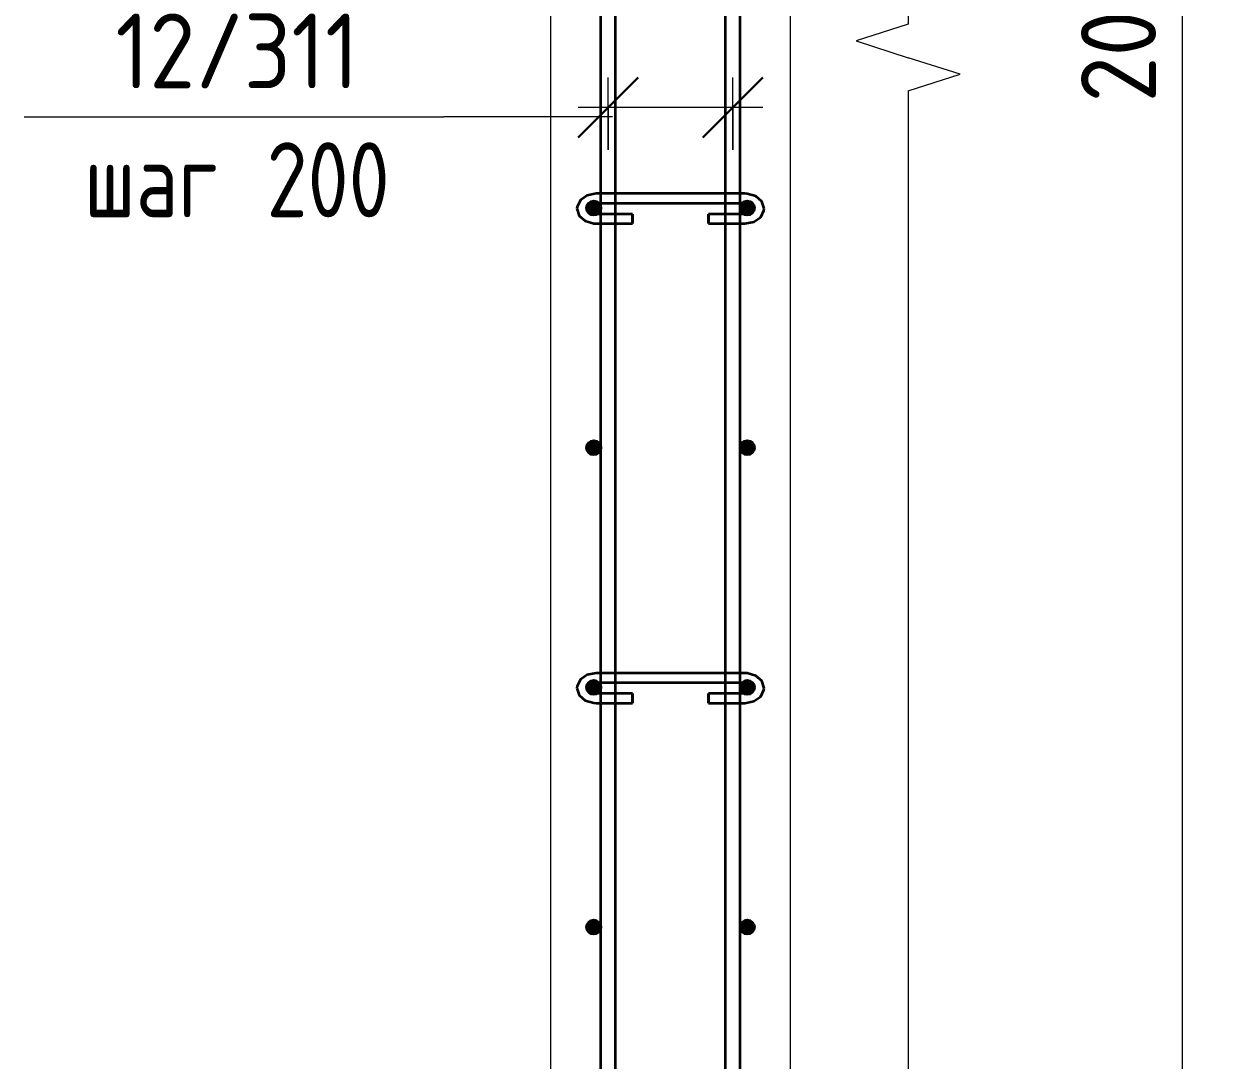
# Model space of a CAD drawing. Header units: millimetres. Extents: x -39853 to 12393, y -4903 to 80275.
# Drawn here: x -383 to 620, y -2272 to -1406 of the extents above; entities that cross this region are included whole.
import ezdxf

# ---------------------------------------------------------------- set-up
doc = ezdxf.new("R2010")
doc.units = ezdxf.units.MM
for name, color, linetype, lineweight in [('AA_Dim', 7, 'Continuous', 9), ('AA_Dim-25', 7, 'Continuous', 9), ('AA_Oformlenie', 7, 'Continuous', 9), ('AA_Vinoska', 7, 'Continuous', 9), ('AF_Stena_Опалубка', 253, 'Continuous', 20), ('KR_Armatura', 7, 'Continuous', 20), ('KR_Armatura_Tonkie', 7, 'Continuous', 20)]:
    doc.layers.add(name, color=color, linetype=linetype, lineweight=lineweight)
doc.styles.add('ISOCPEUR_6', font='isocpeur.ttf', dxfattribs={"width": 0.9, "height": 62.5})
doc.styles.add('ISOCPEUR_7', font='isocpeur.ttf', dxfattribs={"width": 0.8, "height": 62.5})
doc.dimstyles.new('00_Точн_3_знака__прозр__3', dxfattribs={"dimscale": 304.8, "dimtxt": 62.248823, "dimasz": 0.139436, "dimexe": 0.123031, "dimexo": 0.082021, "dimgap": 0.008202, "dimtad": 1, "dimdec": 3, "dimrnd": 0.001, "dimdsep": 46, "dimtxsty": 'ISOCPEUR_6', "dimblk1": 'OBLIQUE', "dimblk2": 'OBLIQUE', "dimsah": 1, "dimcen": 0.09, "dimdle": 0.123031, "dimazin": 0, "dimtfac": 1, "dimtdec": 4, "dimtix": 1, "dimtmove": 0, "dimatfit": 3, "dimfxl": 1, "dimtvp": 1, "dimtolj": 1, "dimtzin": 0, "dimlwd": 18, "dimlwe": 18, "dimarcsym": 2})
doc.dimstyles.new('10_Раскладка_арматуры_с_засечками_3', dxfattribs={"dimscale": 304.8, "dimtxt": 0.18, "dimasz": 0.164042, "dimexe": 0.082021, "dimexo": 0, "dimgap": 0, "dimtad": 1, "dimdec": 3, "dimrnd": 0.001, "dimdsep": 46, "dimtxsty": 'ISOCPEUR_7', "dimblk1": 'OBLIQUE', "dimblk2": 'OBLIQUE', "dimsah": 1, "dimcen": 0.09, "dimdle": 0.082021, "dimazin": 0, "dimtfac": 1, "dimtdec": 4, "dimtix": 1, "dimtmove": 2, "dimatfit": 3, "dimfxl": 1, "dimtvp": 1, "dimtolj": 1, "dimtzin": 0, "dimlwd": 18, "dimlwe": 18, "dimarcsym": 2})

# ---------------------------------------------------------------- blocks, each defined once
blk = doc.blocks.new('350_Стержень П торец СК-СГ _НесАрм_РабПлоск_ - 350_Стержень П торец СК-СГ _НесАрм_РабПлоск_-4142405-1-1 Армирование')
at = {"layer": 'KR_Armatura_Tonkie', "lineweight": 35}
for points in [[(34950.9, -966), (34952.4, -965.8), (34953.9, -965.2), (34955.1, -964.2), (34956.1, -963), (34956.7, -961.6), (34956.9, -960), (34956.7, -958.4), (34956.1, -957), (34955.1, -955.8), (34953.9, -954.8), (34952.4, -954.2), (34950.9, -954), (34949.3, -954.2), (34947.9, -954.8), (34946.6, -955.8), (34945.7, -957), (34945.1, -958.4), (34944.9, -960), (34945.1, -961.6), (34945.7, -963), (34946.6, -964.2), (34947.9, -965.2), (34949.3, -965.8)], [(35078.9, -966), (35080.4, -965.8), (35081.9, -965.2), (35083.1, -964.2), (35084.1, -963), (35084.7, -961.6), (35084.9, -960), (35084.7, -958.4), (35084.1, -957), (35083.1, -955.8), (35081.9, -954.8), (35080.4, -954.2), (35078.9, -954), (35077.3, -954.2), (35075.9, -954.8), (35074.6, -955.8), (35073.7, -957), (35073.1, -958.4), (35072.9, -960), (35073.1, -961.6), (35073.7, -963), (35074.6, -964.2), (35075.9, -965.2), (35077.3, -965.8)]]:
    blk.add_hatch(color=256, dxfattribs=at).paths.add_polyline_path(points)
at = {"layer": 'AA_Oformlenie'}
for centre, start, end in [((34950.9, -960), 90, 270), ((34950.9, -960), 270, 90), ((35078.9, -960), 90, 270), ((35078.9, -960), 270, 90)]:
    blk.add_arc(centre, 6, start, end, dxfattribs=at)
at = {"layer": 'KR_Armatura_Tonkie', "lineweight": 35}
for centre in [(34950.9, -960), (35078.9, -960)]:
    blk.add_circle(centre, 6, dxfattribs=at)
blk = doc.blocks.new('261_Шпилька массив _НесАрм_РабПлоск_ - 8 А240-V6-1-1 Армирование')
at = {"layer": 'KR_Armatura_Tonkie', "lineweight": 35}
for p, q in [((36986.9, -1548), (36982.9, -1548)), ((36998.9, -1548), (36986.9, -1548)), ((37090.9, -1548), (36998.9, -1548)), ((37102.9, -1548), (37090.9, -1548)), ((37106.9, -1548), (37102.9, -1548)), ((36975, -1560.9), (36974.9, -1560.5)), ((36985.3, -1556), (36986.9, -1556)), ((36986.9, -1556), (36998.9, -1556)), ((36998.9, -1556), (37090.9, -1556)), ((37090.9, -1556), (37102.9, -1556)), ((37102.9, -1556), (37104.5, -1556)), ((36982.9, -1573), (36986.9, -1573)), ((36986.9, -1565), (36984.2, -1565)), ((36998.9, -1565), (36986.9, -1565)), ((36986.9, -1573), (36998.9, -1573)), ((37013.2, -1565), (36998.9, -1565)), ((36998.9, -1573), (37013.2, -1573)), ((37013.2, -1565), (37013.2, -1571.8)), ((37013.2, -1566.2), (37013.2, -1565.1)), ((37013.2, -1572.8), (37013.2, -1566.2)), ((37013.2, -1571.8), (37013.2, -1573)), ((37090.9, -1565), (37076.6, -1565)), ((37076.6, -1571.8), (37076.6, -1565)), ((37076.6, -1565.1), (37076.6, -1566.2)), ((37076.6, -1566.2), (37076.6, -1567.9)), ((37076.6, -1568), (37076.6, -1572.8)), ((37076.6, -1573), (37076.6, -1571.8)), ((37076.6, -1573), (37090.9, -1573)), ((37102.9, -1565), (37090.9, -1565)), ((37090.9, -1573), (37102.9, -1573)), ((37105.6, -1565), (37102.9, -1565)), ((37102.9, -1573), (37106.9, -1573)), ((36986.9, -1948), (36982.9, -1948)), ((36985.3, -1956), (36986.9, -1956)), ((36998.9, -1948), (36986.9, -1948)), ((36986.9, -1956), (36998.9, -1956)), ((37090.9, -1948), (36998.9, -1948)), ((36998.9, -1956), (37090.9, -1956)), ((37102.9, -1948), (37090.9, -1948)), ((37090.9, -1956), (37102.9, -1956)), ((37106.9, -1948), (37102.9, -1948)), ((37102.9, -1956), (37104.5, -1956)), ((36975, -1960.9), (36974.9, -1960.5)), ((36986.9, -1965), (36984.2, -1965)), ((36998.9, -1965), (36986.9, -1965)), ((37013.2, -1965), (36998.9, -1965)), ((37013.2, -1965), (37013.2, -1971.8)), ((37013.2, -1966.2), (37013.2, -1965.1)), ((37090.9, -1965), (37076.6, -1965)), ((37076.6, -1971.8), (37076.6, -1965)), ((37076.6, -1965.1), (37076.6, -1966.2)), ((37102.9, -1965), (37090.9, -1965)), ((37105.6, -1965), (37102.9, -1965)), ((36982.9, -1973), (36986.9, -1973)), ((36986.9, -1973), (36998.9, -1973)), ((36998.9, -1973), (37013.2, -1973)), ((37013.2, -1972.8), (37013.2, -1966.2)), ((37013.2, -1971.8), (37013.2, -1973)), ((37076.6, -1966.2), (37076.6, -1972.8)), ((37076.6, -1973), (37076.6, -1971.8)), ((37076.6, -1973), (37090.9, -1973)), ((37090.9, -1973), (37102.9, -1973)), ((37102.9, -1973), (37106.9, -1973))]:
    blk.add_line(p, q, dxfattribs=at)
at = {"layer": 'KR_Armatura_Tonkie', "lineweight": 35, "flags": 128}
for points in [[(36982.9, -1548), (36975.3, -1549.5), (36969.7, -1553.4), (36967, -1558.9), (36966.9, -1560.5)], [(37122.9, -1560.5), (37121, -1554.6), (37116, -1550.2), (37108.7, -1548.1), (37106.9, -1548)], [(36966.9, -1560.5), (36968.7, -1566.4), (36973.7, -1570.8), (36981, -1572.9), (36982.9, -1573)], [(37106.9, -1573), (37114.5, -1571.5), (37120.1, -1567.6), (37122.8, -1562.1), (37122.9, -1560.5)], [(36982.9, -1948), (36975.3, -1949.5), (36969.7, -1953.4), (36967, -1958.9), (36966.9, -1960.5)], [(37122.9, -1960.5), (37121, -1954.6), (37116, -1950.2), (37108.7, -1948.1), (37106.9, -1948)], [(36966.9, -1960.5), (36968.7, -1966.4), (36973.7, -1970.8), (36981, -1972.9), (36982.9, -1973)], [(37106.9, -1973), (37114.5, -1971.5), (37120.1, -1967.6), (37122.8, -1962.1), (37122.9, -1960.5)]]:
    blk.add_lwpolyline(points, dxfattribs=at)
blk = doc.blocks.new('011_Прямоугольник обрыва _ЭлУзла_ - 011_Прямоугольник обрыва _ЭлУзла_-4172188-1-1 Армирование')
at = {"layer": 'AA_Oformlenie'}
for p, q in [((37243, 2094.3), (37243, -1406.5)), ((37243, -1462.1), (37243, -3212.8))]:
    blk.add_line(p, q, dxfattribs=at)
blk = doc.blocks.new('DIMBLOCK107-1-1 Армирование')
at = {"layer": 'AA_Dim-25', "lineweight": 30}
for p, q in [((582.2, 240), (560.9, 261.2)), ((582.2, 240), (603.4, 218.7)), ((582.2, -2760), (560.9, -2738.8)), ((582.2, -2760), (603.4, -2781.3))]:
    blk.add_line(p, q, dxfattribs=at)
at = {"layer": 'AA_Dim-25', "lineweight": 18}
for p, q in [((250.6, 240), (619.7, 240)), ((582.2, 240), (250.6, 240)), ((582.2, 240), (582.2, -2760)), ((250.6, -2760), (619.7, -2760)), ((582.2, -2760), (250.6, -2760))]:
    blk.add_line(p, q, dxfattribs=at)
at = {"layer": 'AA_Dim-25', "color": 0, "lineweight": 18, "insert": (498, -1471.9), "char_height": 62.5, "width": 508.525, "attachment_point": 1, "rotation": 90, "line_spacing_factor": 1.149209, "style": 'ISOCPEUR_6'}
blk.add_mtext('200х15=3000', dxfattribs=at)
blk = doc.blocks.new('_Oblique')
at = {"color": 0, "linetype": 'ByBlock', "lineweight": -2}
blk.add_line((-0.5, -0.5), (0.5, 0.5), dxfattribs=at)
blk = doc.blocks.new('042_М_Арматуры - Диам длина поз _ Комментарий-3662934-1-1 Армирование')
at = {"layer": 'AA_Vinoska'}
blk.add_line((35634.9, -2662.1), (35984.9, -2662.1), dxfattribs=at)
blk = doc.blocks.new('DIMBLOCK125-1-1 Армирование')
at = {"layer": 'AA_Dim-25', "lineweight": 30}
for p, q in [((103.6, -1476.1), (128.6, -1451.1)), ((207.6, -1476.1), (232.6, -1451.1)), ((103.6, -1476.1), (78.6, -1501.1)), ((207.6, -1476.1), (182.6, -1501.1))]:
    blk.add_line(p, q, dxfattribs=at)
at = {"layer": 'AA_Dim-25', "lineweight": 18}
for p, q in [((103.6, -1511.5), (103.6, -1451.1)), ((207.6, -1511.5), (207.6, -1451.1)), ((232.6, -1476.1), (78.6, -1476.1)), ((103.6, -1476.1), (103.6, -1511.5)), ((207.6, -1476.1), (207.6, -1511.5))]:
    blk.add_line(p, q, dxfattribs=at)

msp = doc.modelspace()

# ---------------------------------------------------------------- hatches: boundary and pattern name
at = {"layer": 'KR_Armatura'}
h = msp.add_hatch(color=256, dxfattribs=at)
edge = h.paths.add_edge_path()
edge.add_arc((91.6499, -1560), 6, 0, 360)
for points in [[(91.6499, -1566), (96.8461, -1563), (96.8461, -1557), (91.6499, -1554), (86.4538, -1557), (86.4538, -1563), (90.5127, -1565.3434)], [(219.6499, -1566), (224.8461, -1563), (224.8461, -1557), (219.6499, -1554), (214.4538, -1557), (214.4538, -1563)], [(91.6499, -1766), (96.8461, -1763), (96.8461, -1757), (91.6499, -1754), (86.4538, -1757), (86.4538, -1763)], [(219.6499, -1766), (224.8461, -1763), (224.8461, -1757), (219.6499, -1754), (214.4538, -1757), (214.4538, -1763)], [(91.6499, -1966), (96.8461, -1963), (96.8461, -1957), (91.6499, -1954), (86.4538, -1957), (86.4538, -1963), (90.5127, -1965.3434)], [(219.6499, -1966), (224.8461, -1963), (224.8461, -1957), (219.6499, -1954), (214.4538, -1957), (214.4538, -1963)], [(91.6499, -2166), (96.8461, -2163), (96.8461, -2157), (91.6499, -2154), (86.4538, -2157), (86.4538, -2163)], [(219.6499, -2166), (224.8461, -2163), (224.8461, -2157), (219.6499, -2154), (214.4538, -2157), (214.4538, -2163)]]:
    msp.add_hatch(color=256, dxfattribs=at).paths.add_polyline_path(points)
h = msp.add_hatch(color=256, dxfattribs=at)
edge = h.paths.add_edge_path()
edge.add_arc((219.6499, -1560), 6, 0, 360)
h = msp.add_hatch(color=256, dxfattribs=at)
edge = h.paths.add_edge_path()
edge.add_arc((91.6499, -1760), 6, 0, 360)
h = msp.add_hatch(color=256, dxfattribs=at)
edge = h.paths.add_edge_path()
edge.add_arc((219.6499, -1760), 6, 0, 360)
h = msp.add_hatch(color=256, dxfattribs=at)
edge = h.paths.add_edge_path()
edge.add_arc((91.6499, -1960), 6, 0, 360)
h = msp.add_hatch(color=256, dxfattribs=at)
edge = h.paths.add_edge_path()
edge.add_arc((219.6499, -1960), 6, 0, 360)
h = msp.add_hatch(color=256, dxfattribs=at)
edge = h.paths.add_edge_path()
edge.add_arc((91.6499, -2160), 6, 0, 360)
h = msp.add_hatch(color=256, dxfattribs=at)
edge = h.paths.add_edge_path()
edge.add_arc((219.6499, -2160), 6, 0, 360)

# ---------------------------------------------------------------- linework, layer by layer
at = {"layer": 'AA_Vinoska'}
for p, q in [((353.7809, -1406.4729), (310.4558, -1420.5501)), ((310.4558, -1420.5501), (353.7809, -1434.6272)), ((397.0822, -1448.3772), (353.7809, -1434.6272)), ((353.7809, -1462.1272), (397.0822, -1448.3772)), ((107.3455, -1484.0262), (-33.4217, -1484.0262))]:
    msp.add_line(p, q, dxfattribs=at)
at = {"layer": 'AF_Stena_Опалубка'}
for p, q in [((55.6499, 335), (55.6499, -2810)), ((255.6499, -2810), (255.6499, 335))]:
    msp.add_line(p, q, dxfattribs=at)
at = {"layer": 'KR_Armatura'}
for p, q in [((91.6499, -1554), (86.4538, -1557)), ((96.8461, -1557), (91.6499, -1554)), ((219.6499, -1554), (214.4538, -1557)), ((224.8461, -1557), (219.6499, -1554)), ((86.4538, -1557), (86.4538, -1563)), ((86.4538, -1563), (90.5127, -1565.3434)), ((91.6499, -1566), (96.8461, -1563)), ((96.8461, -1563), (96.8461, -1557)), ((214.4538, -1557), (214.4538, -1563)), ((214.4538, -1563), (219.6499, -1566)), ((219.6499, -1566), (224.8461, -1563)), ((224.8461, -1563), (224.8461, -1557)), ((90.5127, -1565.3434), (91.6499, -1566)), ((91.6499, -1754), (86.4538, -1757)), ((96.8461, -1757), (91.6499, -1754)), ((219.6499, -1754), (214.4538, -1757)), ((224.8461, -1757), (219.6499, -1754)), ((86.4538, -1757), (86.4538, -1763)), ((86.4538, -1763), (91.6499, -1766)), ((91.6499, -1766), (96.8461, -1763)), ((96.8461, -1763), (96.8461, -1757)), ((214.4538, -1757), (214.4538, -1763)), ((214.4538, -1763), (219.6499, -1766)), ((219.6499, -1766), (224.8461, -1763)), ((224.8461, -1763), (224.8461, -1757)), ((91.6499, -1954), (86.4538, -1957)), ((96.8461, -1957), (91.6499, -1954)), ((219.6499, -1954), (214.4538, -1957)), ((224.8461, -1957), (219.6499, -1954)), ((86.4538, -1957), (86.4538, -1963)), ((86.4538, -1963), (90.5127, -1965.3434)), ((90.5127, -1965.3434), (91.6499, -1966)), ((91.6499, -1966), (96.8461, -1963)), ((96.8461, -1963), (96.8461, -1957)), ((214.4538, -1957), (214.4538, -1963)), ((214.4538, -1963), (219.6499, -1966)), ((219.6499, -1966), (224.8461, -1963)), ((224.8461, -1963), (224.8461, -1957)), ((91.6499, -2154), (86.4538, -2157)), ((96.8461, -2157), (91.6499, -2154)), ((219.6499, -2154), (214.4538, -2157)), ((224.8461, -2157), (219.6499, -2154)), ((86.4538, -2157), (86.4538, -2163)), ((86.4538, -2163), (91.6499, -2166)), ((91.6499, -2166), (96.8461, -2163)), ((96.8461, -2163), (96.8461, -2157)), ((214.4538, -2157), (214.4538, -2163)), ((214.4538, -2163), (219.6499, -2166)), ((219.6499, -2166), (224.8461, -2163)), ((224.8461, -2163), (224.8461, -2157))]:
    msp.add_line(p, q, dxfattribs=at)
for centre in [(91.6499, -1560), (219.6499, -1560), (91.6499, -1760), (219.6499, -1760), (91.6499, -1960), (219.6499, -1960), (91.6499, -2160), (219.6499, -2160)]:
    msp.add_circle(centre, 6, dxfattribs=at)
at = {"layer": 'KR_Armatura_Tonkie', "lineweight": 35}
for p, q in [((97.6499, -2802), (97.6499, 304.9749)), ((109.6499, -2802), (109.6499, 304.9749)), ((201.6499, -2802), (201.6499, 304.9749)), ((213.6499, -2802), (213.6499, 304.9749))]:
    msp.add_line(p, q, dxfattribs=at)

# ---------------------------------------------------------------- block references
at = {"layer": 'AA_Oformlenie'}
msp.add_blockref('011_Прямоугольник обрыва _ЭлУзла_ - 011_Прямоугольник обрыва _ЭлУзла_-4172188-1-1 Армирование', (-36889.2244, 0), dxfattribs=at)
at = {"layer": 'AA_Vinoska'}
msp.add_blockref('042_М_Арматуры - Диам длина поз _ Комментарий-3662934-1-1 Армирование', (-36018.3493, 1178.1177), dxfattribs=at)
at = {"layer": 'KR_Armatura_Tonkie', "lineweight": 35}
for name, p in [('261_Шпилька массив _НесАрм_РабПлоск_ - 8 А240-V6-1-1 Армирование', (-36889.2244, 0)), ('350_Стержень П торец СК-СГ _НесАрм_РабПлоск_ - 350_Стержень П торец СК-СГ _НесАрм_РабПлоск_-4142405-1-1 Армирование', (-34859.2244, -600)), ('350_Стержень П торец СК-СГ _НесАрм_РабПлоск_ - 350_Стержень П торец СК-СГ _НесАрм_РабПлоск_-4142405-1-1 Армирование', (-34859.2244, -800)), ('350_Стержень П торец СК-СГ _НесАрм_РабПлоск_ - 350_Стержень П торец СК-СГ _НесАрм_РабПлоск_-4142405-1-1 Армирование', (-34859.2244, -1000)), ('350_Стержень П торец СК-СГ _НесАрм_РабПлоск_ - 350_Стержень П торец СК-СГ _НесАрм_РабПлоск_-4142405-1-1 Армирование', (-34859.2244, -1200))]:
    msp.add_blockref(name, p, dxfattribs=at)

# ---------------------------------------------------------------- texts
at = {"layer": 'AA_Vinoska', "char_height": 62.5, "attachment_point": 1}
for s, insert, width, style in [('12/311', (-307.1807, -1397.6737), 248.923969, 'ISOCPEUR_6'), (' 200', (-212.9953, -1505.15), 166.751, 'ISOCPEUR_7'), ('шаг', (-333.3807, -1505.15), 145.907125, 'ISOCPEUR_7')]:
    msp.add_mtext(s, dxfattribs=dict(at, insert=insert, width=width, style=style))

# ---------------------------------------------------------------- dimensions: what is measured, and where the dimension line sits
at = {"layer": 'AA_Dim', "lineweight": 18}
dim = msp.add_linear_dim(base=(582.1665, -2760), p1=(225.6499, 240), p2=(225.6499, -2760), angle=90, dimstyle='00_Точн_3_знака__прозр__3', override={"dimpost": '200х15=<>', "dimfxl": 3000}, dxfattribs=at)
dim.commit()
dim.dimension.update_dxf_attribs({"geometry": 'DIMBLOCK107-1-1 Армирование', "text_midpoint": (548.4165, -1260)})
dim = msp.add_linear_dim(base=(103.6499, -1476.0952), p1=(207.6499, -1511.4506), p2=(103.6499, -1511.4506), dimstyle='10_Раскладка_арматуры_с_засечками_3', override={"dimpost": '<>', "dimfxl": 104}, dxfattribs=at)
dim.commit()
dim.dimension.update_dxf_attribs({"geometry": 'DIMBLOCK125-1-1 Армирование', "text_midpoint": (155.6499, -1444.8452)})

doc.saveas('drawing.dxf')
